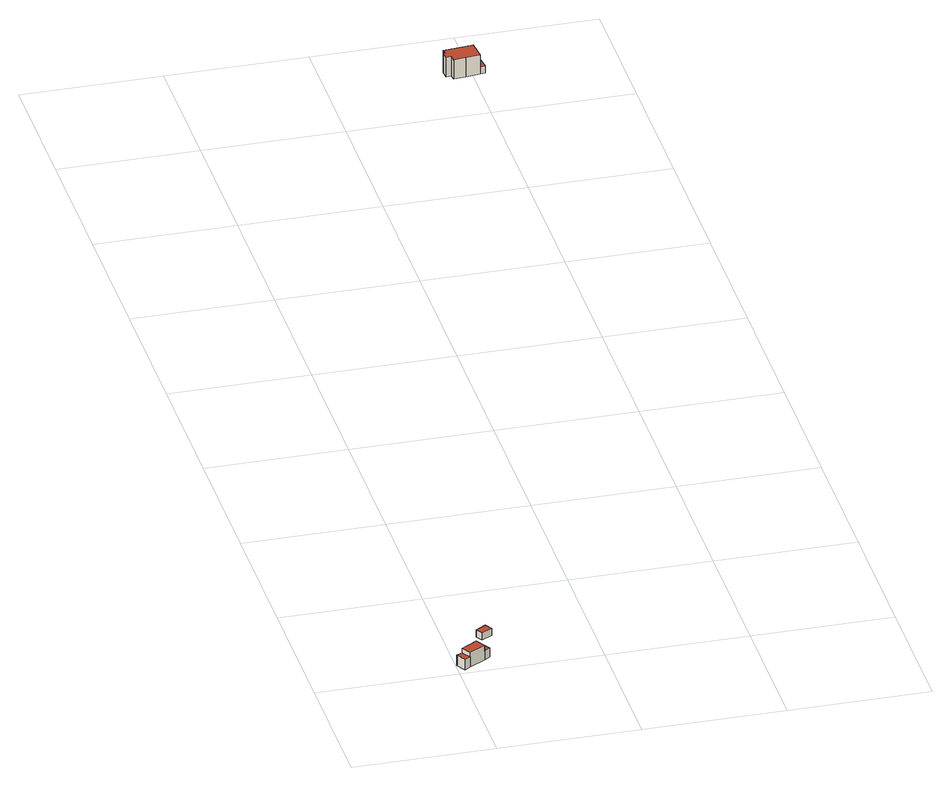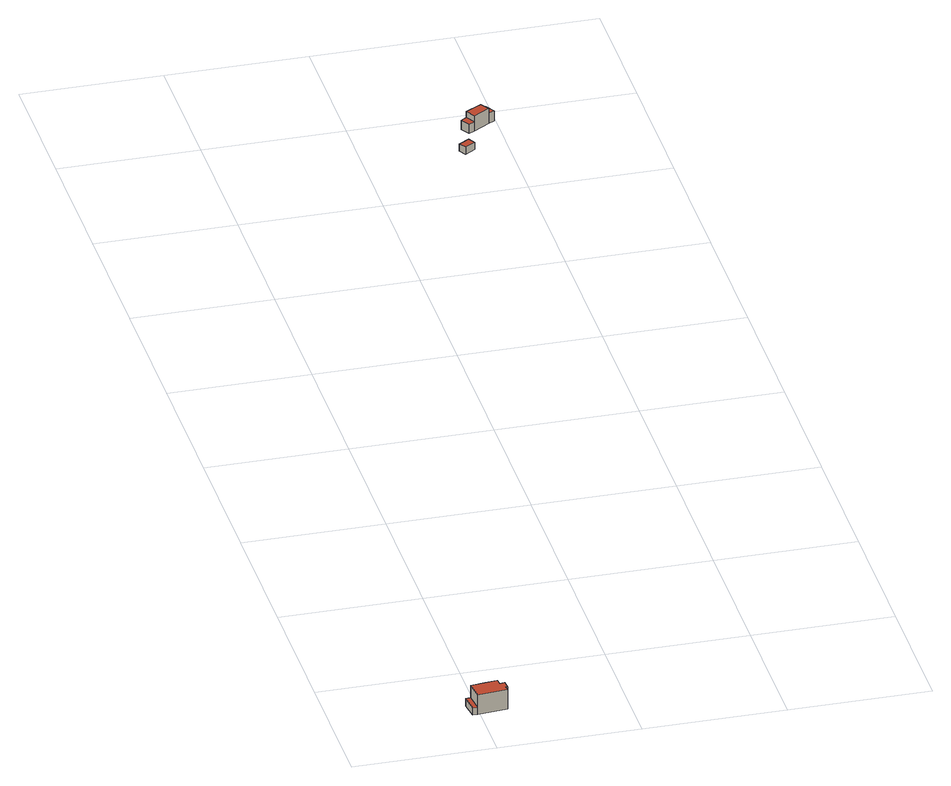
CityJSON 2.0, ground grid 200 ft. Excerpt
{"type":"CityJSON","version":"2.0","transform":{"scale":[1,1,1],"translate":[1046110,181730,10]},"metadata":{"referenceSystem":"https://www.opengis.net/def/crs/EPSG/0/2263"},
"CityObjects":{
"building1":{"type":"Building","attributes":{"name":"Bldg_3210012397","BIN":"4284939"},"geometry":[{"type":"MultiSurface","lod":"2","boundaries":[[[0,1,2,3]],[[4,5,6,7]],[[8,9,10,11]],[[12,13,14,15,16,17,18,19]],[[9,4,7,10]],[[3,6,5,0]],[[5,4,19,18]],[[1,0,18,17]],[[2,1,17,16]],[[3,2,16,15]],[[7,6,15,14]],[[11,10,14,13]],[[8,11,13,12]],[[9,8,12,19]]],"semantics":{"surfaces":[{"type":"RoofSurface","BIN":"4284939"},{"type":"GroundSurface"},{"type":"WallSurface"}],"values":[0,0,0,1,2,2,2,2,2,2,2,2,2,2]}}]},
"building2":{"type":"Building","attributes":{"name":"Bldg_3511020473","BIN":"4000000"},"geometry":[{"type":"MultiSurface","lod":"2","boundaries":[[[20,21,22,23]],[[24,25,26,27]],[[20,23,27,26]],[[21,20,26,25]],[[22,21,25,24]],[[23,22,24,27]]],"semantics":{"surfaces":[{"type":"RoofSurface","BIN":"4000000"},{"type":"GroundSurface"},{"type":"WallSurface"}],"values":[0,1,2,2,2,2]}}]},
"building3":{"type":"Building","attributes":{"name":"Bldg_3210018264","BIN":"4266855"},"geometry":[{"type":"MultiSurface","lod":"2","boundaries":[[[28,29,30,31]],[[32,33,34,35,36,37,38,39,40,41]],[[42,43,44,45,46,47,48,49,50,51,52,53]],[[29,32,41,30]],[[33,32,53,52]],[[34,33,52,51]],[[35,34,51,50]],[[36,35,50,49]],[[37,36,49,48]],[[38,37,48,47]],[[39,38,47,46]],[[40,39,46,45]],[[41,40,45,44]],[[31,30,44,43]],[[28,31,43,42]],[[29,28,42,53]]],"semantics":{"surfaces":[{"type":"RoofSurface","BIN":"4266855"},{"type":"GroundSurface"},{"type":"WallSurface"}],"values":[0,0,1,2,2,2,2,2,2,2,2,2,2,2,2,2]}}]}
},
"vertices":[
[10,26,17],[2,22,17],[10,8,17],[18,13,17],[33,40,24],[10,26,24],[18,13,24],[41,26,24],[42,45,15],[33,40,15],[41,26,15],[50,32,15],[42,45,1],[50,32,1],[41,26,1],[18,13,1],[10,8,1],[2,22,1],[10,26,1],[33,40,1],
[60,96,12],[45,87,12],[51,77,12],[66,86,12],[51,77,1],[45,87,1],[60,96,1],[66,86,1],
[412,1518,18],[405,1518,18],[408,1491,18],[415,1492,18],[405,1518,37],[363,1514,37],[363,1511,37],[364,1507,37],[361,1507,37],[362,1495,37],[369,1496,37],[370,1487,37],[387,1489,37],[408,1491,37],[412,1518,7],[415,1492,7],[408,1491,7],[387,1489,7],[370,1487,7],[369,1496,7],[362,1495,7],[361,1507,7],[364,1507,7],[363,1511,7],[363,1514,7],[405,1518,7]
]}
